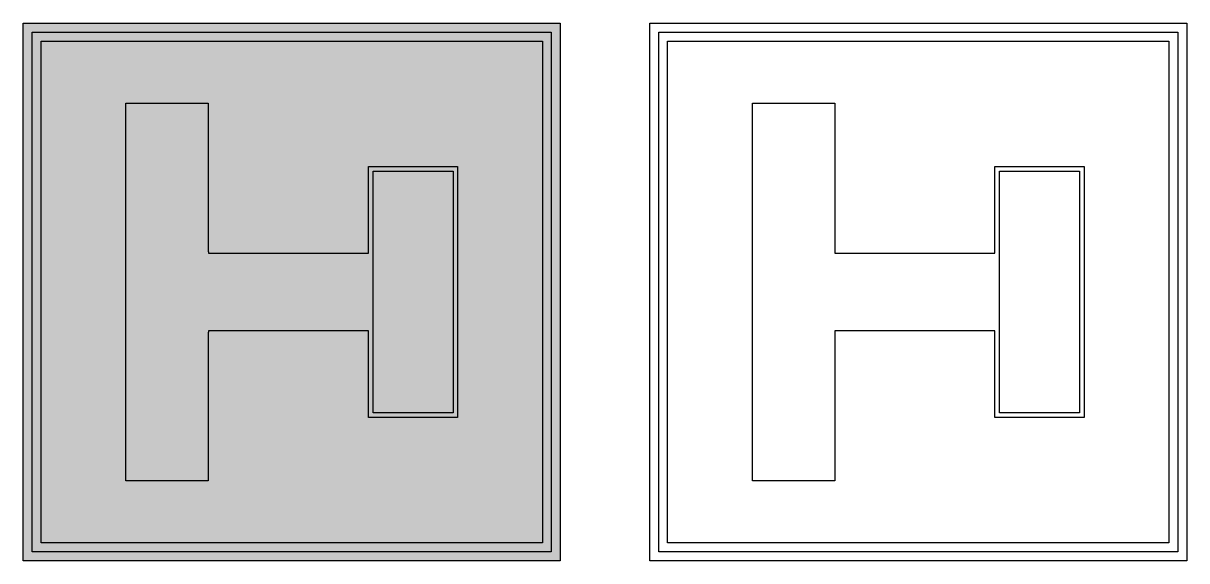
# Model space of a CAD drawing. Extents: x -700 to 600, y 1 to 601.
import ezdxf

# ---------------------------------------------------------------- set-up
doc = ezdxf.new("R2010")
doc.units = 0
doc.header["$MEASUREMENT"] = 0

msp = doc.modelspace()

# ---------------------------------------------------------------- hatches: boundary and pattern name
h = msp.add_hatch(color=5)
h.paths.add_polyline_path([(-700, 601.055), (-100.001, 601.054), (-100.001, 1.05176), (-700, 1.05273)])
h.paths.add_polyline_path([(-690, 591.055), (-110.001, 591.054), (-110.001, 11.0518), (-690, 11.0527)], flags=16)
h.paths.add_polyline_path([(-680, 581.055), (-120.001, 581.054), (-120.001, 21.0518), (-680, 21.0527)], flags=0)
h.paths.add_polyline_path([(-493.14, 344.282), (-314.238, 344.282), (-314.238, 441.192), (-214.629, 441.192), (-214.629, 300.022), (-214.629, 160.912), (-314.238, 160.912), (-314.238, 257.822), (-493.14, 257.822), (-493.14, 256.202), (-493.27, 256.202), (-493.27, 90.1025), (-585.37, 90.1025), (-585.37, 301.103), (-585.37, 512.002), (-493.27, 512.002), (-493.27, 346.002), (-493.14, 346.002)], flags=0)
h = msp.add_hatch(color=7)
h.paths.add_polyline_path([(-690, 591.055), (-110.001, 591.054), (-110.001, 11.0518), (-690, 11.0527)])
h.paths.add_polyline_path([(-680, 581.055), (-120.001, 581.054), (-120.001, 21.0518), (-680, 21.0527)], flags=16)
h.paths.add_polyline_path([(-493.14, 344.282), (-314.238, 344.282), (-314.238, 441.192), (-214.629, 441.192), (-214.629, 300.022), (-214.629, 160.912), (-314.238, 160.912), (-314.238, 257.822), (-493.14, 257.822), (-493.14, 256.202), (-493.27, 256.202), (-493.27, 90.1025), (-585.37, 90.1025), (-585.37, 301.103), (-585.37, 512.002), (-493.27, 512.002), (-493.27, 346.002), (-493.14, 346.002)], flags=0)
h.paths.add_polyline_path([(-309.184, 302.082), (-309.184, 435.862), (-219.674, 435.862), (-219.674, 300.022), (-219.674, 166.242), (-309.184, 166.242)], flags=0)
msp.add_hatch(color=1).paths.add_polyline_path([(-309.184, 302.082), (-309.184, 435.862), (-219.674, 435.862), (-219.674, 300.022), (-219.674, 166.242), (-309.184, 166.242)])

# ---------------------------------------------------------------- linework, layer by layer
at = {"color": 5}
msp.add_lwpolyline([(-700, 601.055), (-100.001, 601.054), (-100.001, 1.05176), (-700, 1.05273)], close=True, dxfattribs=at)
for points in [[(0, 601.055), (599.999, 601.054), (599.999, 1.05176), (0, 1.05273)], [(-690, 591.055), (-110.001, 591.054), (-110.001, 11.0518), (-690, 11.0527)], [(10, 591.055), (589.999, 591.054), (589.999, 11.0518), (10, 11.0527)], [(-680, 581.055), (-120.001, 581.054), (-120.001, 21.0518), (-680, 21.0527)], [(20, 581.055), (579.999, 581.054), (579.999, 21.0518), (20, 21.0527)], [(-493.14, 344.282), (-314.238, 344.282), (-314.238, 441.192), (-214.629, 441.192), (-214.629, 300.022), (-214.629, 160.912), (-314.238, 160.912), (-314.238, 257.822), (-493.14, 257.822), (-493.14, 256.202), (-493.27, 256.202), (-493.27, 90.1025), (-585.37, 90.1025), (-585.37, 301.103), (-585.37, 512.002), (-493.27, 512.002), (-493.27, 346.002), (-493.14, 346.002)], [(206.86, 344.282), (385.762, 344.282), (385.762, 441.192), (485.371, 441.192), (485.371, 300.022), (485.371, 160.912), (385.762, 160.912), (385.762, 257.822), (206.86, 257.822), (206.86, 256.202), (206.73, 256.202), (206.73, 90.1025), (114.63, 90.1025), (114.63, 301.103), (114.63, 512.002), (206.73, 512.002), (206.73, 346.002), (206.86, 346.002)], [(-309.184, 302.082), (-309.184, 435.862), (-219.674, 435.862), (-219.674, 300.022), (-219.674, 166.242), (-309.184, 166.242)], [(390.816, 302.082), (390.816, 435.862), (480.326, 435.862), (480.326, 300.022), (480.326, 166.242), (390.816, 166.242)]]:
    msp.add_lwpolyline(points, close=True)

doc.saveas('drawing.dxf')
